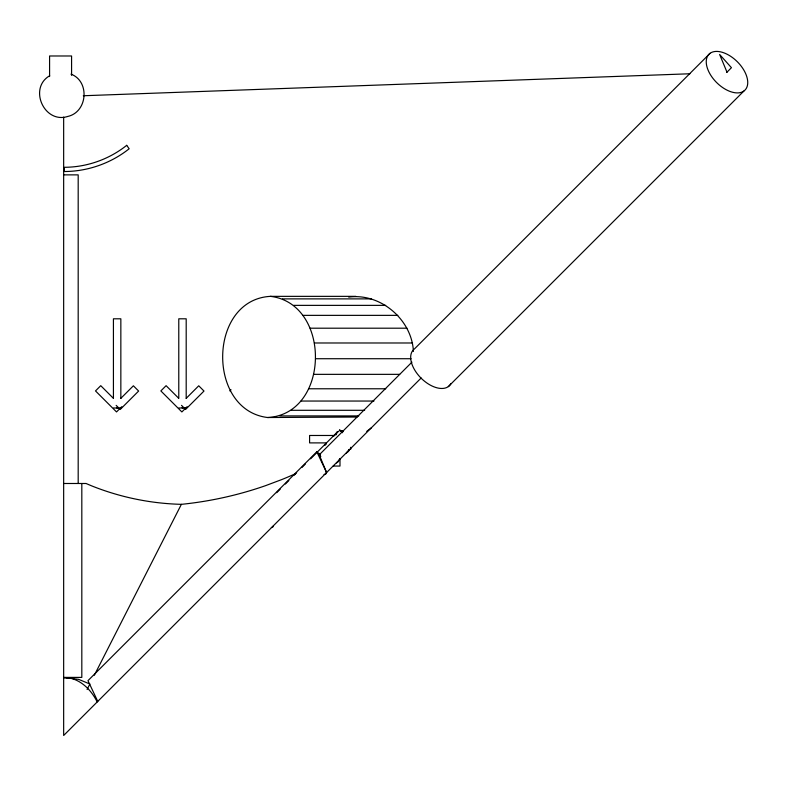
<?xml version="1.0" encoding="UTF-8"?>
<svg xmlns="http://www.w3.org/2000/svg" width="787" height="787" viewBox="0 0 787 787"><rect width="100%" height="100%" fill="white"/><g stroke="black" fill="none" stroke-linecap="round" stroke-linejoin="round"><path stroke-width="1.18" d="M272.991 526.247L272.774 527.201L271.348 527.516M349.044 450.194L348.149 451.738L348.602 451.305M267.678 417.523C330.166 414.139 331.583 303.664 270.433 296.355C207.945 299.749 206.519 410.214 267.678 417.523L357.16 417.031M336.029 434.827L337.052 432.309L338.587 431.237L336.442 432.919M339.738 458.742L338.351 461.615L336.561 462.953M349.251 449.987L346.3 453.214M87.091 689.491L89.875 684.011L78.7 679.378L65.98 677.705M94.342 675.246L181.374 504.339A368.109 368.109 0 0 0 265.583 485.648L281.766 479.568A368.109 368.109 0 0 0 295.548 473.685M335.016 435.073L335.685 433.903M335.626 433.962L337.495 431.945M120.844 398.34L133.387 385.797L138.63 391.05L120.234 409.437L119.358 408.551M121.769 406.692L116.525 411.935L95.502 390.923L100.746 385.679L113.308 398.232M186.204 398.34L198.737 385.797L203.99 391.05L185.594 409.437L184.709 408.551M187.119 406.692L181.876 411.935L160.853 390.923L166.096 385.679L178.659 398.232M229.843 390.923L231.014 389.752M710.1 53.28L414.533 348.848A25.42 14.678 45 0 0 421.675 378.724A25.42 14.678 45 0 0 450.853 383.751M320.555 454.866L316.827 451.807L87.987 680.657L97.765 701.394M276.67 492.692L280.152 489.219M285.366 484.005L288.839 480.523M294.053 475.309L296.66 472.702M301.883 467.488L305.356 464.015M310.57 458.801L337.052 432.309M324.785 445.442L326.516 443.711M316.827 451.807L326.605 472.554L319.237 454.847L411.926 362.158M421.153 378.006L63.658 735.491L63.658 117.125M726.716 72.443L731.448 67.702L719.623 54.46L726.991 72.158M448.315 386.624L743.882 91.046A25.42 14.678 45 0 0 728.988 55.267A25.42 14.678 45 0 0 708.103 70.161A25.42 14.678 45 0 0 743.882 91.046M336.649 432.722L337.466 431.925M49.679 75.749C28.243 88.055 44.131 124.002 67.712 116.466C87.593 112.088 90.102 81.277 70.978 74.126M348.474 451.413L347.401 451.463M339.64 430.823L340.761 430.578M348.7 297.102C380.387 292.725 411.995 319.63 413.401 351.464M83.304 95.748L689.874 73.771M113.485 407.991L120.657 407.991M178.846 407.991L186.007 407.991M63.658 174.871L78.188 174.871L78.188 483.493M270.433 296.355L355.901 296.355M282.444 298.883L371.366 298.883M293.551 305.366L385.66 305.366M302.985 315.361L397.809 315.361M310.108 328.199L406.977 328.199M314.426 342.984L412.545 342.984M315.656 358.724L411.05 358.724M313.718 374.346L399.658 374.346M308.73 388.778L385.748 388.778M301.037 401.045L373.973 401.045M291.17 410.302L364.637 410.302M279.788 415.92L358.774 415.92M334.416 435.477L309.586 435.477L309.586 442.894L326.143 442.894M332.576 436.332L333.826 436.332M333.186 466.061L339.994 466.061L339.994 458.929M63.658 483.493L86.049 483.493L91.469 485.795A259.385 259.385 0 0 0 181.374 504.339M63.658 677.4L81.818 677.4L81.818 483.493M63.658 677.853L70.614 678.237A58.09 41.081 -90 0 1 97.204 701.955M63.658 169.372L64.396 169.412M340.702 430.637L341.696 430.676M348.749 449.731L350.766 449.121L350.707 447.291M324.028 474.453L325.729 474.236L326.192 472.682M341.637 430.735L342.955 431.699M181.522 405.364L184.138 407.991M116.161 405.364L118.788 407.991M342.453 432.732L339.531 429.83L340.515 430.823M182.84 407.981L182.259 407.4L182.259 407.991M117.489 407.981L116.899 407.4L116.899 407.991M319.237 454.847L320.811 456.608M342.384 431.119L342.896 431.758M186.194 398.419L186.194 318.804L178.777 318.804L178.777 398.212M120.844 398.419L120.844 318.804L113.426 318.804L113.426 398.212M71.578 75.355L71.578 55.985L49.581 55.985L49.581 76.565M371.307 427.853A368.109 368.109 0 0 1 366.742 431.365M126.707 145.329C109.137 159.358 86.885 167.218 64.396 167.297L64.396 171.527C87.76 171.428 110.888 163.322 129.166 148.763L126.707 145.329"/></g></svg>
